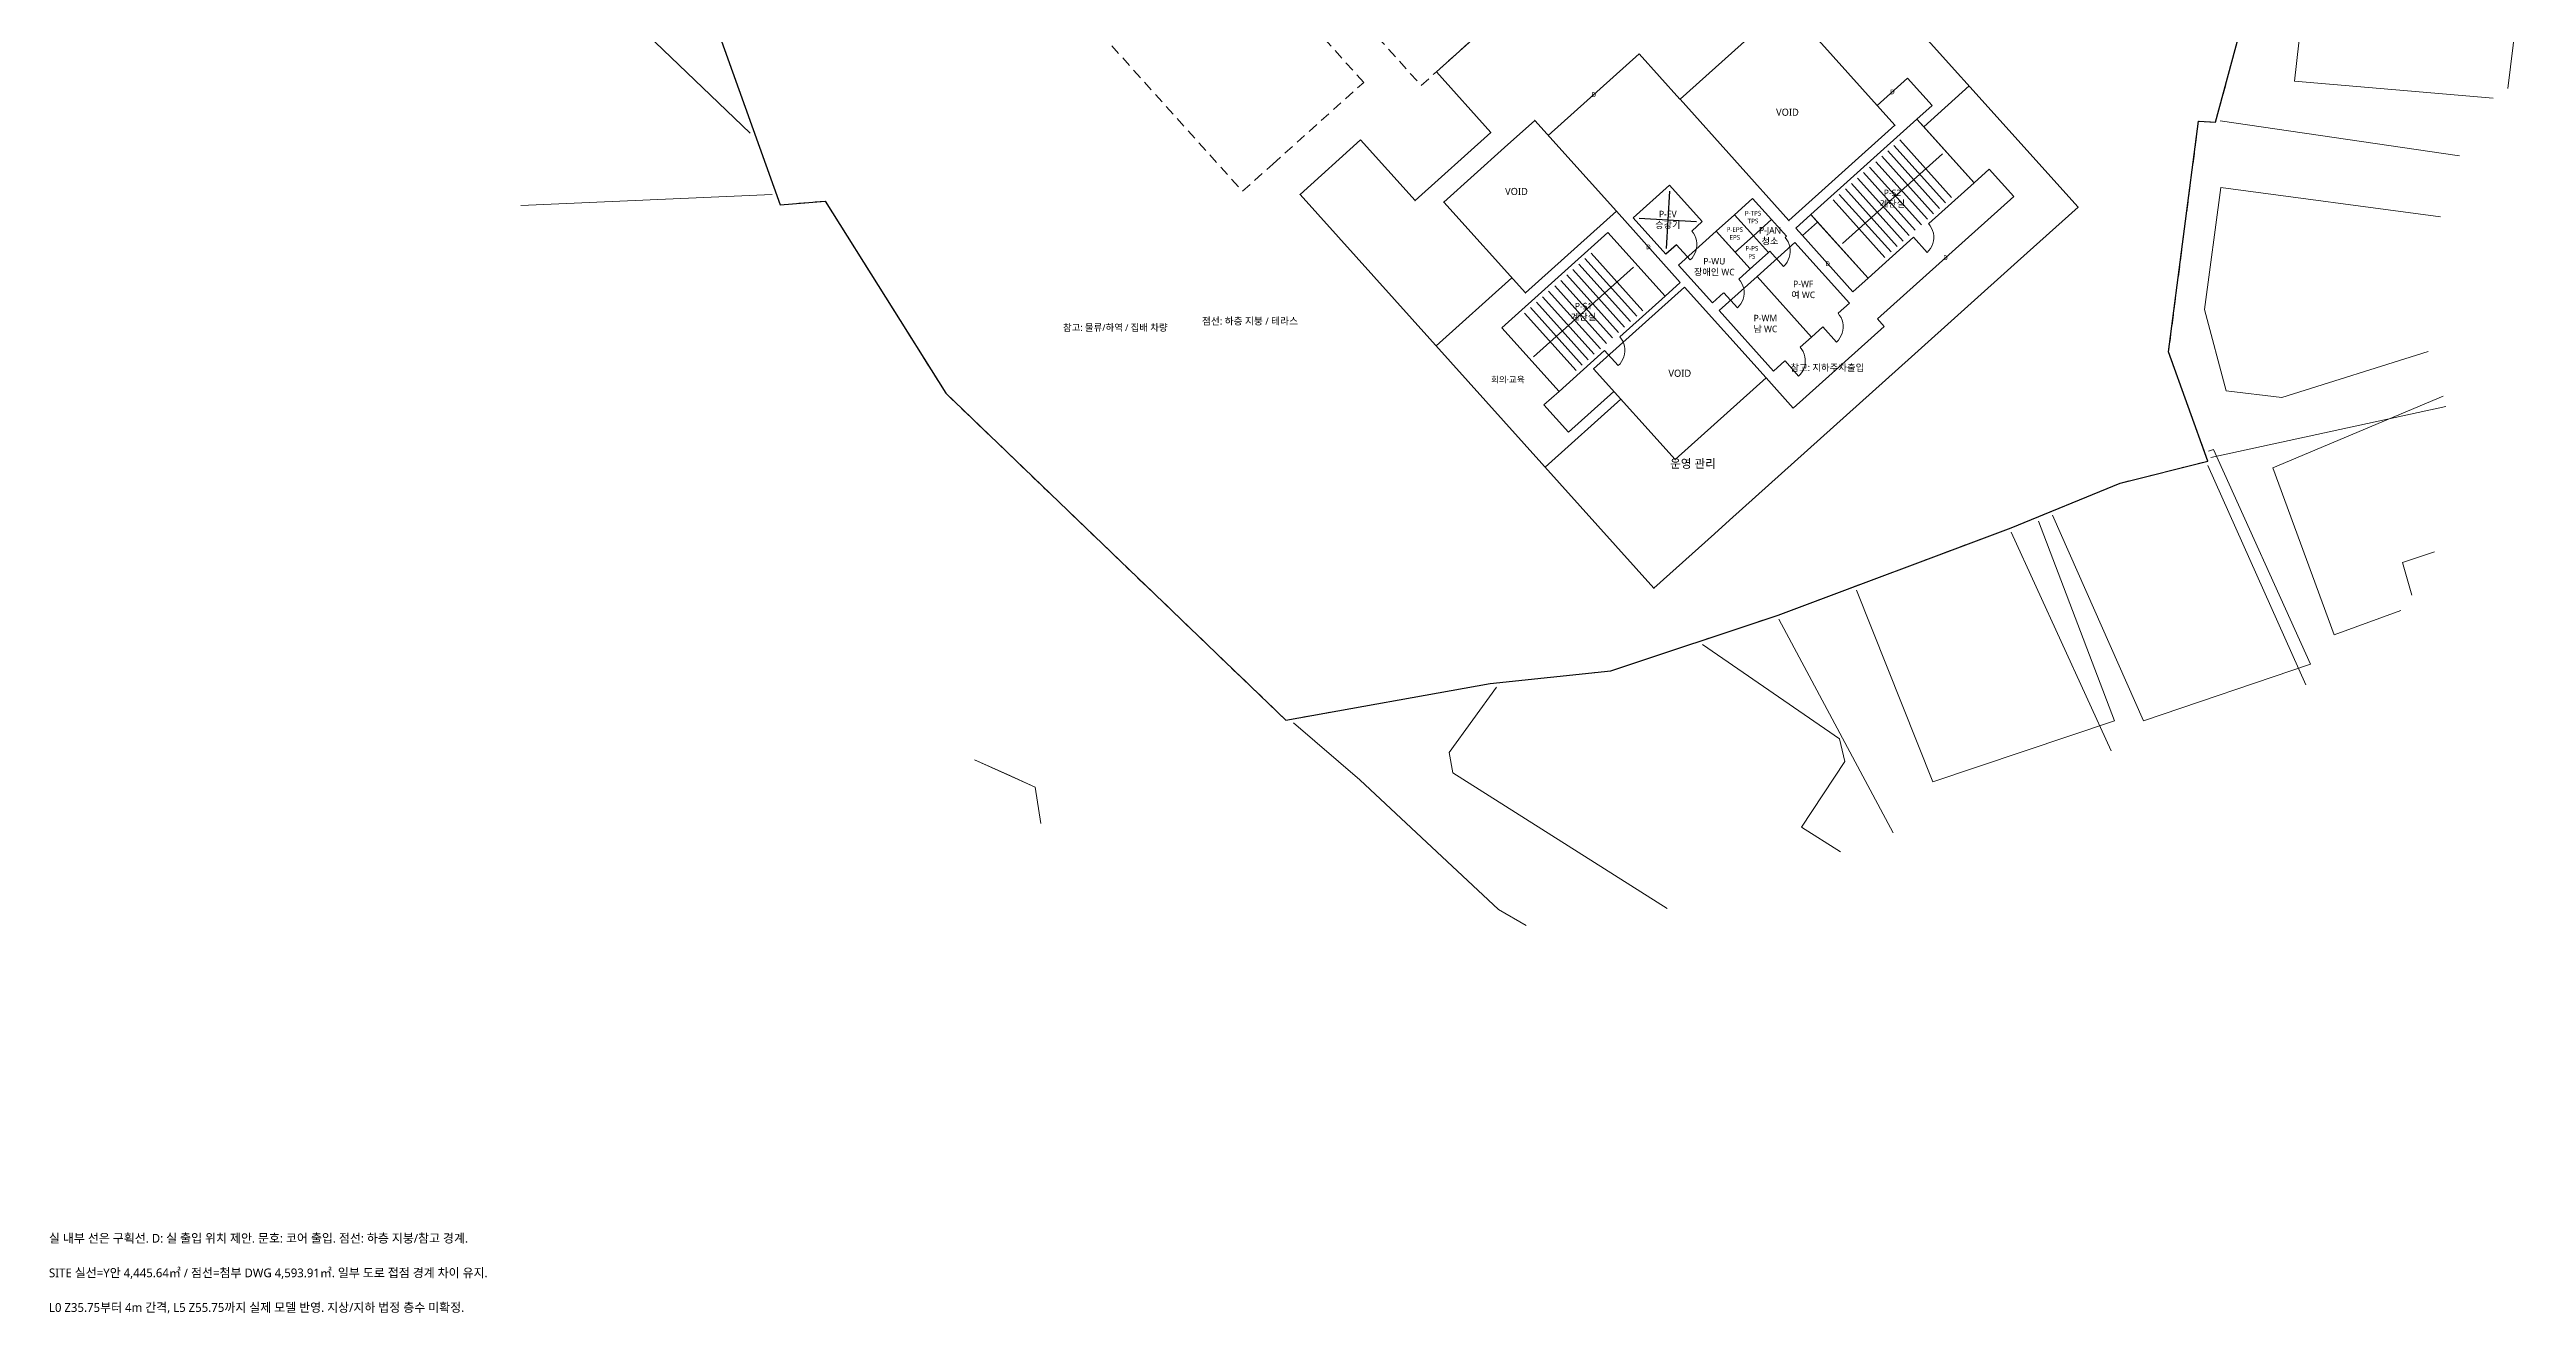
# Model space of a CAD drawing. Header units: millimetres. Extents: x -71723 to 357366, y 1091193 to 1572246.
# Drawn here: x 228306 to 349938, y 1431193 to 1493257 of the extents above; entities that cross this region are included whole.
import ezdxf

# ---------------------------------------------------------------- set-up
doc = ezdxf.new("R2010")
doc.units = ezdxf.units.MM
doc.linetypes.add('PLAN_DASH', pattern=[800, 500, -300])
for name, color, linetype, lineweight in [('L2_CONTEXT', 8, 'Continuous', 9), ('L2_CORE', 7, 'Continuous', 25), ('L2_DOOR', 7, 'Continuous', 13), ('L2_EPS_PS', 7, 'Continuous', 18), ('L2_OUTLINE', 7, 'Continuous', 35), ('L2_PARTITION', 7, 'Continuous', 18), ('L2_SITE_3D', 7, 'Continuous', 25), ('L2_SITE_DWG_REF', 8, 'PLAN_DASH', 13), ('L2_STAIR', 7, 'Continuous', 13), ('L2_TEXT', 7, 'Continuous', 13), ('L2_VOID_ROOF', 8, 'PLAN_DASH', 13)]:
    doc.layers.add(name, color=color, linetype=linetype, lineweight=lineweight)
doc.styles.add('KOREAN', font='malgun.ttf')

msp = doc.modelspace()

# ---------------------------------------------------------------- linework, layer by layer
at = {"layer": 'L2_CONTEXT'}
for points in [[(262714, 1489156), (248711, 1502572), (237966, 1512870), (244276, 1515970)], [(233238, 1510397), (237966, 1512870), (248711, 1502572), (262715, 1489153)], [(338545, 1491704), (339605, 1501138), (342961, 1500694), (342873, 1500140), (345434, 1499918), (345434, 1499363), (349938, 1498808), (349031, 1491346)], [(348302, 1490873), (338545, 1491704)], [(346657, 1488045), (334895, 1489750)], [(345112, 1478423), (337927, 1476166), (335189, 1476499), (334130, 1480494), (334924, 1486488), (345724, 1485048)], [(251456, 1485593), (263792, 1486144)], [(334443, 1473220), (345981, 1475723)], [(343775, 1465705), (340488, 1464512), (337486, 1472725), (345852, 1476230)], [(334329, 1473538), (334571, 1473613), (339340, 1463069), (331127, 1460294), (326657, 1470386)], [(339107, 1462065), (334286, 1472836)], [(325970, 1470105), (329714, 1460294), (320794, 1457298), (317046, 1466717)], [(329539, 1458816), (324634, 1469561)], [(345424, 1468597), (343845, 1468064), (344313, 1466466)], [(318842, 1454789), (313225, 1465286)], [(309476, 1464034), (316201, 1459406), (316466, 1458297), (314346, 1455078), (316256, 1453858)], [(307736, 1451075), (297213, 1457742), (297036, 1458741), (299367, 1461954)], [(289400, 1460189), (292642, 1457395), (299458, 1451025), (300821, 1450242)], [(276978, 1455254), (276708, 1457043), (273722, 1458383)], [(273722, 1458383), (275314, 1457669), (276708, 1457043), (276978, 1455254)]]:
    msp.add_lwpolyline(points, dxfattribs=at)
at = {"layer": 'L2_CORE'}
for points in [[(319832, 1484036), (317604, 1482035), (314797, 1485159), (320004, 1489837)], [(320004, 1489837), (322811, 1486713), (320584, 1484712)], [(308199, 1483666), (307682, 1483202), (306078, 1484988), (307864, 1486592)], [(307864, 1486592), (309468, 1484806), (308951, 1484343)], [(307848, 1486309), (307698, 1483485)], [(304664, 1478473), (302437, 1476472), (299630, 1479596), (304836, 1484275)], [(304836, 1484275), (307644, 1481151), (305417, 1479150)], [(306361, 1484972), (309185, 1484821)], [(310516, 1481312), (309962, 1480815), (308292, 1482674), (310151, 1484345)], [(310151, 1484345), (311822, 1482485), (311269, 1481988)], [(312785, 1483350), (312715, 1483287), (311979, 1484106), (312049, 1484168)], [(312802, 1484845), (312872, 1484908)], [(312872, 1484908), (313607, 1484089), (313537, 1484027)], [(315383, 1479635), (314830, 1479138), (312156, 1482113), (314016, 1483784)], [(314016, 1483784), (316689, 1480809), (316136, 1480312)], [(313523, 1477965), (312970, 1477467), (310297, 1480443), (312156, 1482113)], [(312156, 1482113), (314830, 1479138), (314276, 1478641)]]:
    msp.add_lwpolyline(points, dxfattribs=at)
at = {"layer": 'L2_DOOR'}
for points in [[(308947, 1484339), (309028, 1484236), (309095, 1484123), (309146, 1484003), (309181, 1483877), (309200, 1483748), (309202, 1483617), (309186, 1483487), (309154, 1483360), (309105, 1483239), (309041, 1483125), (308963, 1483020), (308871, 1482926)], [(313533, 1484023), (313614, 1483920), (313680, 1483807), (313732, 1483687), (313767, 1483561), (313786, 1483432), (313788, 1483301), (313772, 1483171), (313740, 1483044), (313691, 1482923), (313627, 1482809), (313549, 1482704), (313457, 1482610)], [(319836, 1484040), (320504, 1483296)], [(320580, 1484708), (320661, 1484605), (320727, 1484493), (320779, 1484373), (320814, 1484247), (320833, 1484117), (320835, 1483986), (320819, 1483857), (320787, 1483730), (320738, 1483608), (320674, 1483494), (320596, 1483390), (320504, 1483296)], [(308203, 1483670), (308871, 1482926)], [(312789, 1483354), (313457, 1482610)], [(311264, 1481984), (311345, 1481881), (311412, 1481769), (311463, 1481649), (311499, 1481523), (311517, 1481393), (311519, 1481262), (311503, 1481133), (311471, 1481006), (311422, 1480884), (311358, 1480770), (311280, 1480666), (311189, 1480572)], [(310520, 1481316), (311189, 1480572)], [(316131, 1480308), (316212, 1480205), (316279, 1480092), (316331, 1479972), (316366, 1479846), (316385, 1479717), (316386, 1479586), (316371, 1479456), (316338, 1479329), (316290, 1479208), (316226, 1479094), (316147, 1478989), (316056, 1478896)], [(305412, 1479146), (305493, 1479043), (305560, 1478930), (305611, 1478810), (305647, 1478684), (305665, 1478555), (305667, 1478424), (305651, 1478294), (305619, 1478167), (305570, 1478046), (305506, 1477932), (305428, 1477827), (305337, 1477734)], [(315388, 1479639), (316056, 1478896)], [(304668, 1478477), (305337, 1477734)], [(313528, 1477969), (314196, 1477225)], [(314272, 1478637), (314353, 1478534), (314419, 1478422), (314471, 1478301), (314506, 1478175), (314525, 1478046), (314526, 1477915), (314511, 1477785), (314479, 1477659), (314430, 1477537), (314366, 1477423), (314288, 1477318), (314196, 1477225)]]:
    msp.add_lwpolyline(points, dxfattribs=at)
at = {"layer": 'L2_EPS_PS'}
for points in [[(311044, 1485147), (311979, 1484106), (311087, 1483304), (310151, 1484345), (311044, 1485147)], [(311936, 1485949), (312872, 1484908), (311979, 1484106), (311044, 1485147), (311936, 1485949)], [(311979, 1484106), (312715, 1483287), (311822, 1482485), (311087, 1483304), (311979, 1484106)]]:
    msp.add_lwpolyline(points, dxfattribs=at)
at = {"layer": 'L2_OUTLINE'}
for points in [[(292687, 1488819), (289712, 1486145), (307089, 1466806), (310065, 1469479), (310809, 1470148), (315272, 1474158), (319735, 1478168), (324941, 1482846), (327917, 1485520), (316555, 1498165), (313881, 1501140), (310539, 1504860), (296407, 1492161), (299080, 1489185), (295361, 1485844), (292687, 1488819)], [(313579, 1495492), (318926, 1489541), (313719, 1484862), (308372, 1490813), (313579, 1495492)], [(299748, 1488442), (301236, 1489778), (303909, 1486803), (305246, 1485315), (300783, 1481305), (296773, 1485768), (299748, 1488442)], [(308588, 1481596), (312598, 1477133), (308135, 1473123), (304125, 1477586), (308588, 1481596)]]:
    msp.add_lwpolyline(points, dxfattribs=at)
at = {"layer": 'L2_PARTITION'}
for points in [[(301906, 1489036), (306367, 1493045)], [(306367, 1493045), (308371, 1490815)], [(318059, 1490509), (319545, 1491845)], [(319545, 1491845), (320748, 1490506)], [(320338, 1489465), (322568, 1491469)], [(320748, 1490506), (320004, 1489837)], [(314797, 1485159), (320004, 1489837)], [(320004, 1489837), (320338, 1489465)], [(320338, 1489465), (322811, 1486713)], [(306078, 1484988), (307864, 1486592)], [(307864, 1486592), (309468, 1484806)], [(322811, 1486713), (320584, 1484712)], [(322811, 1486713), (323555, 1487382)], [(323555, 1487382), (324758, 1486043)], [(308387, 1481819), (305247, 1485314)], [(310151, 1484345), (311044, 1485147)], [(311044, 1485147), (311936, 1485949)], [(311044, 1485147), (311979, 1484106)], [(311936, 1485949), (312872, 1484908)], [(314797, 1485159), (314054, 1484490)], [(315132, 1484787), (314797, 1485159)], [(324758, 1486043), (318064, 1480027)], [(299630, 1479596), (304836, 1484275)], [(304836, 1484275), (307644, 1481151)], [(307682, 1483202), (306078, 1484988)], [(308292, 1482674), (310151, 1484345)], [(309468, 1484806), (308951, 1484343)], [(310151, 1484345), (311087, 1483304)], [(311979, 1484106), (311909, 1484043)], [(312049, 1484168), (311979, 1484106)], [(311979, 1484106), (312715, 1483287)], [(312872, 1484908), (312802, 1484845)], [(312872, 1484908), (313607, 1484089)], [(313607, 1484089), (313537, 1484027)], [(314054, 1484490), (314388, 1484119)], [(314388, 1484119), (315132, 1484787)], [(314388, 1484119), (316861, 1481366)], [(317604, 1482035), (315132, 1484787)], [(319832, 1484036), (317604, 1482035)], [(308199, 1483666), (307682, 1483202)], [(311157, 1483366), (311087, 1483304)], [(311087, 1483304), (311822, 1482485)], [(312156, 1482113), (314016, 1483784)], [(312715, 1483287), (312645, 1483225)], [(312785, 1483350), (312715, 1483287)], [(314016, 1483784), (316689, 1480809)], [(296397, 1478708), (300113, 1482048)], [(307644, 1481151), (308387, 1481819)], [(309962, 1480815), (308292, 1482674)], [(310297, 1480443), (312156, 1482113)], [(311822, 1482485), (311269, 1481988)], [(311892, 1482548), (311822, 1482485)], [(312156, 1482113), (314830, 1479138)], [(316861, 1481366), (317604, 1482035)], [(307644, 1481151), (305417, 1479150)], [(310516, 1481312), (309962, 1480815)], [(312970, 1477467), (310297, 1480443)], [(316689, 1480809), (316136, 1480312)], [(302437, 1476472), (299630, 1479596)], [(318398, 1479656), (313935, 1475645)], [(314830, 1479138), (314276, 1478641)], [(315383, 1479635), (314830, 1479138)], [(318064, 1480027), (318398, 1479656)], [(304664, 1478473), (302437, 1476472)], [(313523, 1477965), (312970, 1477467)], [(313935, 1475645), (312599, 1477132)], [(301693, 1475804), (302437, 1476472)], [(302896, 1474465), (301693, 1475804)], [(301744, 1472758), (305460, 1476097)], [(305126, 1476469), (302896, 1474465)]]:
    msp.add_lwpolyline(points, dxfattribs=at)
at = {"layer": 'L2_SITE_3D'}
msp.add_lwpolyline([(256381, 1507440), (264189, 1485629), (266396, 1485818), (272316, 1476378), (289020, 1460324), (299055, 1462122), (304976, 1462743), (313186, 1465484), (324629, 1469773), (329993, 1471965), (334294, 1473044), (332366, 1478406), (333835, 1489745), (334671, 1489688), (338084, 1502345)], dxfattribs=at)
at = {"layer": 'L2_SITE_DWG_REF'}
msp.add_lwpolyline([(338084, 1502345), (334671, 1489688), (333835, 1489745), (332366, 1478406), (334294, 1473044), (329993, 1471965), (324629, 1469773), (313186, 1465484), (304976, 1462743), (299055, 1462122), (289020, 1460324), (272316, 1476378), (266396, 1485818), (264189, 1485629), (256381, 1507440)], dxfattribs=at)
at = {"layer": 'L2_STAIR'}
for points in [[(319171, 1488820), (321711, 1485993)], [(316350, 1483730), (321259, 1488142)], [(317981, 1487750), (320521, 1484924)], [(318278, 1488018), (320818, 1485191)], [(318576, 1488285), (321116, 1485458)], [(318873, 1488552), (321413, 1485726)], [(316493, 1486414), (319033, 1483587)], [(316791, 1486681), (319330, 1483854)], [(317088, 1486948), (319628, 1484122)], [(317386, 1487216), (319925, 1484389)], [(317683, 1487483), (320223, 1484656)], [(315898, 1485879), (318438, 1483052)], [(316196, 1486146), (318735, 1483320)], [(303408, 1482723), (305948, 1479896)], [(303706, 1482990), (306245, 1480163)], [(304003, 1483257), (306543, 1480431)], [(301182, 1478168), (306091, 1482579)], [(302218, 1481653), (304758, 1478827)], [(302516, 1481921), (305055, 1479094)], [(302813, 1482188), (305353, 1479361)], [(303111, 1482455), (305650, 1479629)], [(300730, 1480317), (303270, 1477490)], [(301028, 1480584), (303568, 1477757)], [(301325, 1480851), (303865, 1478025)], [(301623, 1481119), (304163, 1478292)], [(301920, 1481386), (304460, 1478559)]]:
    msp.add_lwpolyline(points, dxfattribs=at)
at = {"layer": 'L2_VOID_ROOF'}
for points in [[(268173, 1507124), (286888, 1486296), (288375, 1487633), (292838, 1491643), (288828, 1496106)], [(290316, 1497443), (295663, 1491492), (296407, 1492161), (298638, 1494166)]]:
    msp.add_lwpolyline(points, dxfattribs=at)

# ---------------------------------------------------------------- texts
at = {"layer": 'L2_CONTEXT', "char_height": 330, "width": 6000, "attachment_point": 5, "style": 'KOREAN'}
for s, insert in [('참고: 물류/하역 / 집배 차량', (280642, 1479588)), ('참고: 지하주차출입', (315608, 1477621))]:
    msp.add_mtext(s, dxfattribs=dict(at, insert=insert))
at = {"layer": 'L2_DOOR', "char_height": 230, "width": 6000, "attachment_point": 5, "style": 'KOREAN'}
for insert in [(318801, 1491176), (304136, 1491040), (306817, 1483567), (315624, 1482742), (321411, 1483035)]:
    msp.add_mtext('D', dxfattribs=dict(at, insert=insert))
at = {"layer": 'L2_TEXT', "style": 'KOREAN'}
for s, insert, char_height, width, attachment_point in [('P-S2\\P계단실', (318804, 1485936), 320, 6000, 5), ('P-EV\\P승강기', (307773, 1484897), 320, 6000, 5), ('P-TPS\\PTPS', (311958, 1485027), 230, 6000, 5), ('P-EPS\\PEPS', (311065, 1484225), 230, 6000, 5), ('P-JAN\\P청소', (312793, 1484098), 320, 6000, 5), ('P-WU\\P장애인 WC', (310057, 1482580), 320, 6000, 5), ('P-PS\\PPS', (311901, 1483296), 230, 6000, 5), ('P-WF\\P여 WC', (314423, 1481461), 320, 6000, 5), ('P-S1\\P계단실', (303637, 1480374), 320, 6000, 5), ('점선: 하층 지붕 / 테라스', (287254, 1479904), 350, 6000, 5), ('P-WM\\P남 WC', (312563, 1479790), 320, 6000, 5), ('회의·교육', (299917, 1477032), 300, 6000, 5), ('운영 관리', (309008, 1472899), 420, 6000, 5), ('실 내부 선은 구획선. D: 실 출입 위치 제안. 문호: 코어 출입. 점선: 하층 지붕/참고 경계.', (228277, 1435100), 430, 110000, 1), ('SITE 실선=Y안 4,445.64㎡ / 점선=첨부 DWG 4,593.91㎡. 일부 도로 접점 경계 차이 유지.', (228277, 1433400), 430, 110000, 1), ('L0 Z35.75부터 4m 간격, L5 Z55.75까지 실제 모델 반영. 지상/지하 법정 층수 미확정.', (228277, 1431700), 430, 110000, 1)]:
    msp.add_mtext(s, dxfattribs=dict(at, insert=insert, char_height=char_height, width=width, attachment_point=attachment_point))
at = {"layer": 'L2_VOID_ROOF', "char_height": 350, "width": 6000, "attachment_point": 5, "style": 'KOREAN'}
for insert in [(313649, 1490177), (300341, 1486286), (308362, 1477359)]:
    msp.add_mtext('VOID', dxfattribs=dict(at, insert=insert))

doc.saveas('drawing.dxf')
